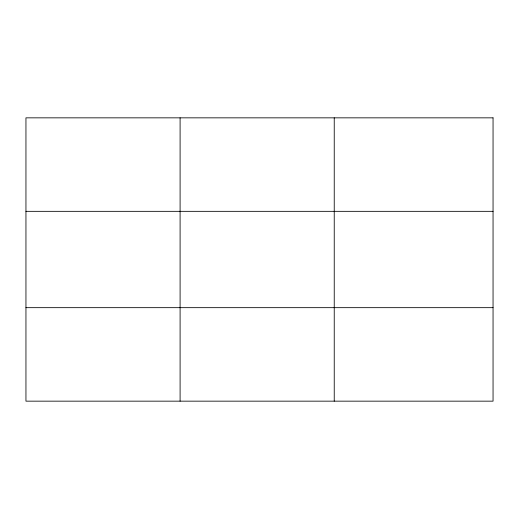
<?xml version="1.0" encoding="UTF-8"?>
<svg xmlns="http://www.w3.org/2000/svg" width="519" height="519" viewBox="0 0 519 519"><rect width="100%" height="100%" fill="white"/><g stroke="black" fill="none" stroke-linecap="round" stroke-linejoin="round"><path stroke-width="0.78" d="M180.093 401.155L180.093 117.845M334.236 401.155L334.236 117.845M25.95 211.337L493.05 211.337M25.95 307.663L493.05 307.663M493.05 117.845L493.05 401.155L25.95 401.155L25.95 117.845L493.05 117.845"/></g></svg>
